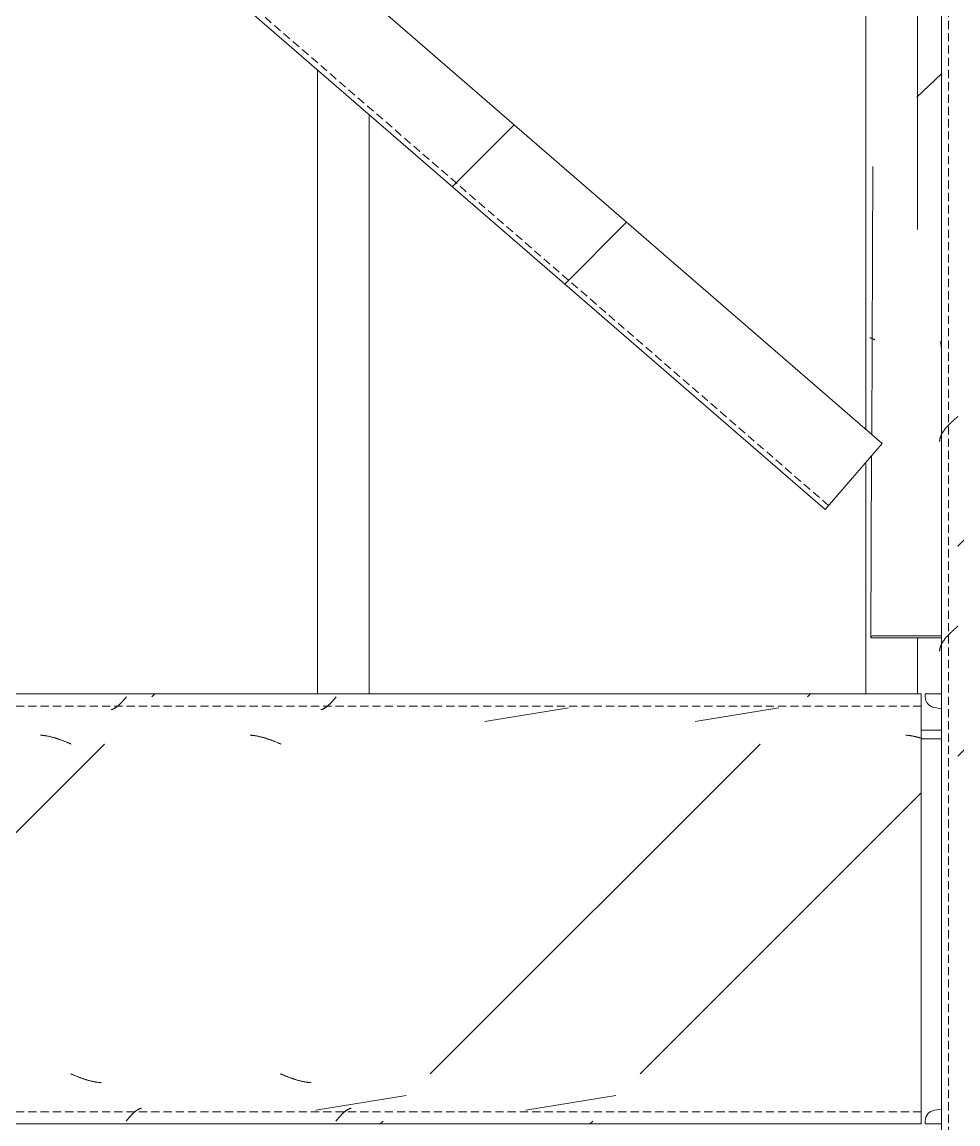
# Model space of a CAD drawing. Header units: centimetres. Extents: x -6111 to 13767, y -285 to 1600.
# Drawn here: x -3231.7 to -3177.3, y 208.8 to 272.9 of the extents above; entities that cross this region are included whole.
import ezdxf

# ---------------------------------------------------------------- set-up
doc = ezdxf.new("R2010")
doc.units = ezdxf.units.CM
doc.linetypes.add('Hidden', pattern=[0.714375, 0.47625, -0.238125])
for name, color, linetype, lineweight in [('A-FLOR-HRAL', 7, 'Continuous', 9), ('S-BEAM', 7, 'Continuous', 9), ('S-COLS', 7, 'Continuous', 9)]:
    doc.layers.add(name, color=color, linetype=linetype, lineweight=lineweight)
pattern_1 = [(45, (0, 0), (-25.14472, 25.14472), []), (45, (0, 38.1), (-25.14472, 25.14472), [])]

# ---------------------------------------------------------------- blocks, each defined once
blk = doc.blocks.new('FP_87-Elevación Eje 2')
at = {"layer": 'S-COLS'}
blk.add_line((-5483.654, 594.989), (-5483.654, 46.025), dxfattribs=at)
at = {"layer": 'S-COLS', "color": 9, "true_color": 0xc0c0c0}
for p, q in [((-5482.887, 249.804), (-5482.861, 249.827)), ((-5482.861, 249.827), (-5482.835, 249.851)), ((-5482.835, 249.851), (-5482.809, 249.874)), ((-5482.809, 249.874), (-5482.783, 249.897)), ((-5482.783, 249.897), (-5482.757, 249.921)), ((-5482.757, 249.921), (-5482.731, 249.944)), ((-5482.731, 249.944), (-5482.704, 249.967)), ((-5483.495, 249.175), (-5483.477, 249.198)), ((-5483.477, 249.198), (-5483.458, 249.221)), ((-5483.458, 249.221), (-5483.44, 249.245)), ((-5483.44, 249.245), (-5483.421, 249.268)), ((-5483.421, 249.268), (-5483.401, 249.291)), ((-5483.401, 249.291), (-5483.381, 249.315)), ((-5483.381, 249.315), (-5483.361, 249.338)), ((-5483.361, 249.338), (-5483.34, 249.361)), ((-5483.34, 249.361), (-5483.318, 249.384)), ((-5483.318, 249.384), (-5483.297, 249.408)), ((-5483.297, 249.408), (-5483.275, 249.431)), ((-5483.275, 249.431), (-5483.253, 249.454)), ((-5483.253, 249.454), (-5483.23, 249.478)), ((-5483.23, 249.478), (-5483.207, 249.501)), ((-5483.207, 249.501), (-5483.184, 249.524)), ((-5483.184, 249.524), (-5483.16, 249.548)), ((-5483.16, 249.548), (-5483.137, 249.571)), ((-5483.137, 249.571), (-5483.113, 249.594)), ((-5483.113, 249.594), (-5483.088, 249.618)), ((-5483.088, 249.618), (-5483.064, 249.641)), ((-5483.064, 249.641), (-5483.039, 249.664)), ((-5483.039, 249.664), (-5483.014, 249.688)), ((-5483.014, 249.688), (-5482.989, 249.711)), ((-5482.989, 249.711), (-5482.964, 249.734)), ((-5482.964, 249.734), (-5482.938, 249.758)), ((-5482.938, 249.758), (-5482.912, 249.781)), ((-5482.912, 249.781), (-5482.887, 249.804)), ((-5483.77, 248.522), (-5483.768, 248.545)), ((-5483.768, 248.545), (-5483.766, 248.568)), ((-5483.766, 248.568), (-5483.763, 248.592)), ((-5483.763, 248.592), (-5483.759, 248.615)), ((-5483.759, 248.615), (-5483.755, 248.638)), ((-5483.755, 248.638), (-5483.75, 248.662)), ((-5483.75, 248.662), (-5483.745, 248.685)), ((-5483.745, 248.685), (-5483.739, 248.708)), ((-5483.739, 248.708), (-5483.732, 248.732)), ((-5483.732, 248.732), (-5483.725, 248.755)), ((-5483.725, 248.755), (-5483.717, 248.778)), ((-5483.717, 248.778), (-5483.708, 248.802)), ((-5483.708, 248.802), (-5483.699, 248.825)), ((-5483.699, 248.825), (-5483.69, 248.848)), ((-5483.69, 248.848), (-5483.679, 248.872)), ((-5483.679, 248.872), (-5483.668, 248.895)), ((-5483.668, 248.895), (-5483.657, 248.918)), ((-5483.657, 248.918), (-5483.645, 248.941)), ((-5483.645, 248.941), (-5483.632, 248.965)), ((-5483.632, 248.965), (-5483.619, 248.988)), ((-5483.619, 248.988), (-5483.605, 249.011)), ((-5483.605, 249.011), (-5483.591, 249.035)), ((-5483.591, 249.035), (-5483.576, 249.058)), ((-5483.576, 249.058), (-5483.561, 249.081)), ((-5483.561, 249.081), (-5483.545, 249.105)), ((-5483.545, 249.105), (-5483.529, 249.128)), ((-5483.529, 249.128), (-5483.512, 249.151)), ((-5483.512, 249.151), (-5483.495, 249.175)), ((-5483.771, 248.498), (-5483.77, 248.522)), ((-5482.861, 237.638), (-5482.835, 237.661)), ((-5482.835, 237.661), (-5482.809, 237.685)), ((-5482.809, 237.685), (-5482.783, 237.708)), ((-5482.783, 237.708), (-5482.757, 237.731)), ((-5482.757, 237.731), (-5482.731, 237.755)), ((-5482.731, 237.755), (-5482.704, 237.778)), ((-5483.477, 237.009), (-5483.458, 237.032)), ((-5483.458, 237.032), (-5483.44, 237.055)), ((-5483.44, 237.055), (-5483.421, 237.078)), ((-5483.421, 237.078), (-5483.401, 237.102)), ((-5483.401, 237.102), (-5483.381, 237.125)), ((-5483.381, 237.125), (-5483.361, 237.148)), ((-5483.361, 237.148), (-5483.34, 237.172)), ((-5483.34, 237.172), (-5483.318, 237.195)), ((-5483.318, 237.195), (-5483.297, 237.218)), ((-5483.297, 237.218), (-5483.275, 237.242)), ((-5483.275, 237.242), (-5483.253, 237.265)), ((-5483.253, 237.265), (-5483.23, 237.288)), ((-5483.23, 237.288), (-5483.207, 237.312)), ((-5483.207, 237.312), (-5483.184, 237.335)), ((-5483.184, 237.335), (-5483.16, 237.358)), ((-5483.16, 237.358), (-5483.137, 237.382)), ((-5483.137, 237.382), (-5483.113, 237.405)), ((-5483.113, 237.405), (-5483.088, 237.428)), ((-5483.088, 237.428), (-5483.064, 237.452)), ((-5483.064, 237.452), (-5483.039, 237.475)), ((-5483.039, 237.475), (-5483.014, 237.498)), ((-5483.014, 237.498), (-5482.989, 237.521)), ((-5482.989, 237.521), (-5482.964, 237.545)), ((-5482.964, 237.545), (-5482.938, 237.568)), ((-5482.938, 237.568), (-5482.912, 237.591)), ((-5482.912, 237.591), (-5482.887, 237.615)), ((-5482.887, 237.615), (-5482.861, 237.638)), ((-5483.768, 236.356), (-5483.766, 236.379)), ((-5483.766, 236.379), (-5483.763, 236.402)), ((-5483.763, 236.402), (-5483.759, 236.426)), ((-5483.759, 236.426), (-5483.755, 236.449)), ((-5483.755, 236.449), (-5483.75, 236.472)), ((-5483.75, 236.472), (-5483.745, 236.496)), ((-5483.745, 236.496), (-5483.739, 236.519)), ((-5483.739, 236.519), (-5483.732, 236.542)), ((-5483.732, 236.542), (-5483.725, 236.565)), ((-5483.725, 236.565), (-5483.717, 236.589)), ((-5483.717, 236.589), (-5483.708, 236.612)), ((-5483.708, 236.612), (-5483.699, 236.635)), ((-5483.699, 236.635), (-5483.69, 236.659)), ((-5483.69, 236.659), (-5483.679, 236.682)), ((-5483.679, 236.682), (-5483.668, 236.705)), ((-5483.668, 236.705), (-5483.657, 236.729)), ((-5483.657, 236.729), (-5483.645, 236.752)), ((-5483.645, 236.752), (-5483.632, 236.775)), ((-5483.632, 236.775), (-5483.619, 236.799)), ((-5483.619, 236.799), (-5483.605, 236.822)), ((-5483.605, 236.822), (-5483.591, 236.845)), ((-5483.591, 236.845), (-5483.576, 236.869)), ((-5483.576, 236.869), (-5483.561, 236.892)), ((-5483.561, 236.892), (-5483.545, 236.915)), ((-5483.545, 236.915), (-5483.529, 236.939)), ((-5483.529, 236.939), (-5483.512, 236.962)), ((-5483.512, 236.962), (-5483.495, 236.985)), ((-5483.495, 236.985), (-5483.477, 237.009)), ((-5483.771, 236.309), (-5483.77, 236.332)), ((-5483.77, 236.332), (-5483.768, 236.356))]:
    blk.add_line(p, q, dxfattribs=at)
blk = doc.blocks.new('HSS Rectangular-Column - 75 x 75-V85-Elevación Eje 2')
at = {"layer": 'S-COLS', "true_color": 0xc0c0c0}
h = blk.add_hatch(dxfattribs=at)
h.set_pattern_fill('FP_2', color=9, style=0, pattern_type=2)
h.set_pattern_definition(pattern_1)
h.paths.add_polyline_path([(-5477.104, 46.025), (-5477.104, 620.801), (-5482.704, 620.801), (-5482.704, 46.025)])
at = {"layer": 'S-COLS', "linetype": 'Hidden'}
blk.add_line((-5483.254, 46.025), (-5483.254, 620.801), dxfattribs=at)
at = {"layer": 'S-COLS'}
blk.add_blockref('FP_87-Elevación Eje 2', (0, 0), dxfattribs=at)
blk = doc.blocks.new('C Shapes - C12X25-V93-Elevación Eje 2')
at = {"layer": 'S-BEAM'}
for p, q in [((-5483.654, 233.832), (-5484.602, 233.832)), ((-5484.602, 233.832), (-5484.602, 233.662)), ((-5484.07, 233.034), (-5483.654, 232.965)), ((-5483.654, 209.7), (-5484.07, 209.631)), ((-5484.602, 209.003), (-5484.602, 208.832)), ((-5484.602, 208.832), (-5483.654, 208.832))]:
    blk.add_line(p, q, dxfattribs=at)
for centre, start, end in [((-5483.966, 233.662), 180, 260.54), ((-5483.966, 209.003), 99.46, 180)]:
    blk.add_arc(centre, 0.636, start, end, dxfattribs=at)
blk = doc.blocks.new('FP_94-Elevación Eje 2')
at = {"layer": 'S-BEAM', "color": 9, "true_color": 0xc0c0c0}
for p, q in [((-5530.639, 209.453), (-5530.623, 209.468)), ((-5530.623, 209.468), (-5530.607, 209.482)), ((-5530.607, 209.482), (-5530.592, 209.496)), ((-5530.592, 209.496), (-5530.576, 209.51)), ((-5530.576, 209.51), (-5530.56, 209.524)), ((-5530.56, 209.524), (-5530.545, 209.537)), ((-5530.545, 209.537), (-5530.529, 209.55)), ((-5530.529, 209.55), (-5530.513, 209.563)), ((-5530.513, 209.563), (-5530.498, 209.575)), ((-5530.498, 209.575), (-5530.482, 209.587)), ((-5530.482, 209.587), (-5530.466, 209.598)), ((-5530.466, 209.598), (-5530.451, 209.609)), ((-5530.451, 209.609), (-5530.435, 209.62)), ((-5530.435, 209.62), (-5530.419, 209.631)), ((-5530.419, 209.631), (-5530.404, 209.641)), ((-5530.404, 209.641), (-5530.388, 209.65)), ((-5530.388, 209.65), (-5530.372, 209.66)), ((-5530.372, 209.66), (-5530.356, 209.669)), ((-5530.356, 209.669), (-5530.341, 209.677)), ((-5530.341, 209.677), (-5530.325, 209.685)), ((-5530.325, 209.685), (-5530.309, 209.693)), ((-5530.309, 209.693), (-5530.294, 209.7)), ((-5530.294, 209.7), (-5530.278, 209.707)), ((-5530.278, 209.707), (-5530.262, 209.713)), ((-5530.262, 209.713), (-5530.247, 209.719)), ((-5530.247, 209.719), (-5530.231, 209.725)), ((-5530.231, 209.725), (-5530.215, 209.73)), ((-5530.215, 209.73), (-5530.2, 209.734)), ((-5530.2, 209.734), (-5530.184, 209.738)), ((-5530.184, 209.738), (-5530.168, 209.742)), ((-5530.168, 209.742), (-5530.152, 209.745)), ((-5518.449, 209.453), (-5518.434, 209.468)), ((-5518.434, 209.468), (-5518.418, 209.482)), ((-5518.418, 209.482), (-5518.402, 209.496)), ((-5518.402, 209.496), (-5518.387, 209.51)), ((-5518.387, 209.51), (-5518.371, 209.524)), ((-5518.371, 209.524), (-5518.355, 209.537)), ((-5518.355, 209.537), (-5518.34, 209.55)), ((-5518.34, 209.55), (-5518.324, 209.563)), ((-5518.324, 209.563), (-5518.308, 209.575)), ((-5518.308, 209.575), (-5518.293, 209.587)), ((-5518.293, 209.587), (-5518.277, 209.598)), ((-5518.277, 209.598), (-5518.261, 209.609)), ((-5518.261, 209.609), (-5518.245, 209.62)), ((-5518.245, 209.62), (-5518.23, 209.631)), ((-5518.23, 209.631), (-5518.214, 209.641)), ((-5518.214, 209.641), (-5518.198, 209.65)), ((-5518.198, 209.65), (-5518.183, 209.66)), ((-5518.183, 209.66), (-5518.167, 209.669)), ((-5518.167, 209.669), (-5518.151, 209.677)), ((-5518.151, 209.677), (-5518.136, 209.685)), ((-5518.136, 209.685), (-5518.12, 209.693)), ((-5518.12, 209.693), (-5518.104, 209.7)), ((-5518.104, 209.7), (-5518.089, 209.707)), ((-5518.089, 209.707), (-5518.073, 209.713)), ((-5518.073, 209.713), (-5518.057, 209.719)), ((-5518.057, 209.719), (-5518.041, 209.725)), ((-5518.041, 209.725), (-5518.026, 209.73)), ((-5518.026, 209.73), (-5518.01, 209.734)), ((-5518.01, 209.734), (-5517.994, 209.738)), ((-5517.994, 209.738), (-5517.979, 209.742)), ((-5517.979, 209.742), (-5517.963, 209.745)), ((-5531.047, 209.003), (-5531.031, 209.021)), ((-5531.031, 209.021), (-5531.015, 209.04)), ((-5531.015, 209.04), (-5531, 209.059)), ((-5531, 209.059), (-5530.984, 209.077)), ((-5530.984, 209.077), (-5530.968, 209.095)), ((-5530.968, 209.095), (-5530.953, 209.114)), ((-5530.953, 209.114), (-5530.937, 209.132)), ((-5530.937, 209.132), (-5530.921, 209.15)), ((-5530.921, 209.15), (-5530.906, 209.169)), ((-5530.906, 209.169), (-5530.89, 209.187)), ((-5530.89, 209.187), (-5530.874, 209.205)), ((-5530.874, 209.205), (-5530.859, 209.222)), ((-5530.859, 209.222), (-5530.843, 209.24)), ((-5530.843, 209.24), (-5530.827, 209.258)), ((-5530.827, 209.258), (-5530.811, 209.275)), ((-5530.811, 209.275), (-5530.796, 209.292)), ((-5530.796, 209.292), (-5530.78, 209.309)), ((-5530.78, 209.309), (-5530.764, 209.326)), ((-5530.764, 209.326), (-5530.749, 209.343)), ((-5530.749, 209.343), (-5530.733, 209.359)), ((-5530.733, 209.359), (-5530.717, 209.376)), ((-5530.717, 209.376), (-5530.702, 209.392)), ((-5530.702, 209.392), (-5530.686, 209.407)), ((-5530.686, 209.407), (-5530.67, 209.423)), ((-5530.67, 209.423), (-5530.655, 209.438)), ((-5530.655, 209.438), (-5530.639, 209.453)), ((-5518.857, 209.003), (-5518.842, 209.021)), ((-5518.842, 209.021), (-5518.826, 209.04)), ((-5518.826, 209.04), (-5518.81, 209.059)), ((-5518.81, 209.059), (-5518.795, 209.077)), ((-5518.795, 209.077), (-5518.779, 209.095)), ((-5518.779, 209.095), (-5518.763, 209.114)), ((-5518.763, 209.114), (-5518.748, 209.132)), ((-5518.748, 209.132), (-5518.732, 209.15)), ((-5518.732, 209.15), (-5518.716, 209.169)), ((-5518.716, 209.169), (-5518.7, 209.187)), ((-5518.7, 209.187), (-5518.685, 209.205)), ((-5518.685, 209.205), (-5518.669, 209.222)), ((-5518.669, 209.222), (-5518.653, 209.24)), ((-5518.653, 209.24), (-5518.638, 209.258)), ((-5518.638, 209.258), (-5518.622, 209.275)), ((-5518.622, 209.275), (-5518.606, 209.292)), ((-5518.606, 209.292), (-5518.591, 209.309)), ((-5518.591, 209.309), (-5518.575, 209.326)), ((-5518.575, 209.326), (-5518.559, 209.343)), ((-5518.559, 209.343), (-5518.544, 209.359)), ((-5518.544, 209.359), (-5518.528, 209.376)), ((-5518.528, 209.376), (-5518.512, 209.392)), ((-5518.512, 209.392), (-5518.497, 209.407)), ((-5518.497, 209.407), (-5518.481, 209.423)), ((-5518.481, 209.423), (-5518.465, 209.438)), ((-5518.465, 209.438), (-5518.449, 209.453))]:
    blk.add_line(p, q, dxfattribs=at)
blk = doc.blocks.new('FP_95-Elevación Eje 2')
at = {"layer": 'S-BEAM', "color": 9, "true_color": 0xc0c0c0}
for p, q in [((-5534.275, 211.746), (-5534.243, 211.733)), ((-5534.243, 211.733), (-5534.212, 211.72)), ((-5534.212, 211.72), (-5534.181, 211.707)), ((-5534.181, 211.707), (-5534.149, 211.694)), ((-5534.149, 211.694), (-5534.118, 211.682)), ((-5534.118, 211.682), (-5534.086, 211.669)), ((-5534.086, 211.669), (-5534.055, 211.656)), ((-5534.055, 211.656), (-5534.024, 211.644)), ((-5534.024, 211.644), (-5533.992, 211.631)), ((-5533.992, 211.631), (-5533.961, 211.619)), ((-5533.961, 211.619), (-5533.929, 211.606)), ((-5533.929, 211.606), (-5533.898, 211.594)), ((-5533.898, 211.594), (-5533.867, 211.582)), ((-5533.867, 211.582), (-5533.835, 211.569)), ((-5533.835, 211.569), (-5533.804, 211.557)), ((-5533.804, 211.557), (-5533.773, 211.545)), ((-5533.773, 211.545), (-5533.741, 211.534)), ((-5533.741, 211.534), (-5533.71, 211.522)), ((-5533.71, 211.522), (-5533.678, 211.51)), ((-5533.678, 211.51), (-5533.647, 211.499)), ((-5533.647, 211.499), (-5533.616, 211.488)), ((-5533.616, 211.488), (-5533.584, 211.477)), ((-5533.584, 211.477), (-5533.553, 211.466)), ((-5533.553, 211.466), (-5533.522, 211.455)), ((-5533.522, 211.455), (-5533.49, 211.444)), ((-5533.49, 211.444), (-5533.459, 211.434)), ((-5533.459, 211.434), (-5533.427, 211.424)), ((-5533.427, 211.424), (-5533.396, 211.414)), ((-5533.396, 211.414), (-5533.365, 211.404)), ((-5533.365, 211.404), (-5533.333, 211.394)), ((-5533.333, 211.394), (-5533.302, 211.385)), ((-5522.085, 211.746), (-5522.054, 211.733)), ((-5522.054, 211.733), (-5522.022, 211.72)), ((-5522.022, 211.72), (-5521.991, 211.707)), ((-5521.991, 211.707), (-5521.96, 211.694)), ((-5521.96, 211.694), (-5521.928, 211.682)), ((-5521.928, 211.682), (-5521.897, 211.669)), ((-5521.897, 211.669), (-5521.866, 211.656)), ((-5521.866, 211.656), (-5521.834, 211.644)), ((-5521.834, 211.644), (-5521.803, 211.631)), ((-5521.803, 211.631), (-5521.771, 211.619)), ((-5521.771, 211.619), (-5521.74, 211.606)), ((-5521.74, 211.606), (-5521.709, 211.594)), ((-5521.709, 211.594), (-5521.677, 211.582)), ((-5521.677, 211.582), (-5521.646, 211.569)), ((-5521.646, 211.569), (-5521.615, 211.557)), ((-5521.615, 211.557), (-5521.583, 211.545)), ((-5521.583, 211.545), (-5521.552, 211.534)), ((-5521.552, 211.534), (-5521.52, 211.522)), ((-5521.52, 211.522), (-5521.489, 211.51)), ((-5521.489, 211.51), (-5521.458, 211.499)), ((-5521.458, 211.499), (-5521.426, 211.488)), ((-5521.426, 211.488), (-5521.395, 211.477)), ((-5521.395, 211.477), (-5521.363, 211.466)), ((-5521.363, 211.466), (-5521.332, 211.455)), ((-5521.332, 211.455), (-5521.301, 211.444)), ((-5521.301, 211.444), (-5521.269, 211.434)), ((-5521.269, 211.434), (-5521.238, 211.424)), ((-5521.238, 211.424), (-5521.207, 211.414)), ((-5521.207, 211.414), (-5521.175, 211.404)), ((-5521.175, 211.404), (-5521.144, 211.394)), ((-5521.144, 211.394), (-5521.112, 211.385)), ((-5533.302, 211.385), (-5533.27, 211.376)), ((-5533.27, 211.376), (-5533.239, 211.367)), ((-5533.239, 211.367), (-5533.208, 211.358)), ((-5533.208, 211.358), (-5533.176, 211.35)), ((-5533.176, 211.35), (-5533.145, 211.342)), ((-5533.145, 211.342), (-5533.114, 211.334)), ((-5533.114, 211.334), (-5533.082, 211.326)), ((-5533.082, 211.326), (-5533.051, 211.318)), ((-5533.051, 211.318), (-5533.019, 211.311)), ((-5533.019, 211.311), (-5532.988, 211.304)), ((-5532.988, 211.304), (-5532.957, 211.297)), ((-5532.957, 211.297), (-5532.925, 211.291)), ((-5532.925, 211.291), (-5532.894, 211.285)), ((-5532.894, 211.285), (-5532.862, 211.279)), ((-5532.862, 211.279), (-5532.831, 211.273)), ((-5532.831, 211.273), (-5532.8, 211.268)), ((-5532.8, 211.268), (-5532.768, 211.263)), ((-5532.768, 211.263), (-5532.737, 211.258)), ((-5532.737, 211.258), (-5532.706, 211.254)), ((-5532.706, 211.254), (-5532.674, 211.25)), ((-5532.674, 211.25), (-5532.643, 211.246)), ((-5532.643, 211.246), (-5532.611, 211.243)), ((-5532.611, 211.243), (-5532.58, 211.239)), ((-5532.58, 211.239), (-5532.549, 211.237)), ((-5532.549, 211.237), (-5532.517, 211.234)), ((-5532.517, 211.234), (-5532.486, 211.232)), ((-5521.112, 211.385), (-5521.081, 211.376)), ((-5521.081, 211.376), (-5521.05, 211.367)), ((-5521.05, 211.367), (-5521.018, 211.358)), ((-5521.018, 211.358), (-5520.987, 211.35)), ((-5520.987, 211.35), (-5520.955, 211.342)), ((-5520.955, 211.342), (-5520.924, 211.334)), ((-5520.924, 211.334), (-5520.893, 211.326)), ((-5520.893, 211.326), (-5520.861, 211.318)), ((-5520.861, 211.318), (-5520.83, 211.311)), ((-5520.83, 211.311), (-5520.799, 211.304)), ((-5520.799, 211.304), (-5520.767, 211.297)), ((-5520.767, 211.297), (-5520.736, 211.291)), ((-5520.736, 211.291), (-5520.704, 211.285)), ((-5520.704, 211.285), (-5520.673, 211.279)), ((-5520.673, 211.279), (-5520.642, 211.273)), ((-5520.642, 211.273), (-5520.61, 211.268)), ((-5520.61, 211.268), (-5520.579, 211.263)), ((-5520.579, 211.263), (-5520.548, 211.258)), ((-5520.548, 211.258), (-5520.516, 211.254)), ((-5520.516, 211.254), (-5520.485, 211.25)), ((-5520.485, 211.25), (-5520.453, 211.246)), ((-5520.453, 211.246), (-5520.422, 211.243)), ((-5520.422, 211.243), (-5520.391, 211.239)), ((-5520.391, 211.239), (-5520.359, 211.237)), ((-5520.359, 211.237), (-5520.328, 211.234)), ((-5520.328, 211.234), (-5520.296, 211.232))]:
    blk.add_line(p, q, dxfattribs=at)
blk = doc.blocks.new('FP_96-Elevación Eje 2')
at = {"layer": 'S-BEAM', "color": 9, "true_color": 0xc0c0c0}
for p, q in [((-5536.03, 231.433), (-5535.998, 231.431)), ((-5535.998, 231.431), (-5535.967, 231.428)), ((-5535.967, 231.428), (-5535.935, 231.425)), ((-5535.935, 231.425), (-5535.904, 231.422)), ((-5535.904, 231.422), (-5535.873, 231.418)), ((-5535.873, 231.418), (-5535.841, 231.415)), ((-5535.841, 231.415), (-5535.81, 231.41)), ((-5535.81, 231.41), (-5535.779, 231.406)), ((-5535.779, 231.406), (-5535.747, 231.401)), ((-5535.747, 231.401), (-5535.716, 231.396)), ((-5535.716, 231.396), (-5535.684, 231.391)), ((-5535.684, 231.391), (-5535.653, 231.386)), ((-5535.653, 231.386), (-5535.622, 231.38)), ((-5535.622, 231.38), (-5535.59, 231.374)), ((-5535.59, 231.374), (-5535.559, 231.367)), ((-5535.559, 231.367), (-5535.527, 231.36)), ((-5535.527, 231.36), (-5535.496, 231.353)), ((-5535.496, 231.353), (-5535.465, 231.346)), ((-5535.465, 231.346), (-5535.433, 231.339)), ((-5535.433, 231.339), (-5535.402, 231.331)), ((-5535.402, 231.331), (-5535.371, 231.323)), ((-5535.371, 231.323), (-5535.339, 231.315)), ((-5535.339, 231.315), (-5535.308, 231.306)), ((-5535.308, 231.306), (-5535.276, 231.298)), ((-5535.276, 231.298), (-5535.245, 231.289)), ((-5535.245, 231.289), (-5535.214, 231.28)), ((-5535.214, 231.28), (-5535.182, 231.27)), ((-5535.182, 231.27), (-5535.151, 231.261)), ((-5535.151, 231.261), (-5535.12, 231.251)), ((-5535.12, 231.251), (-5535.088, 231.241)), ((-5523.84, 231.433), (-5523.809, 231.431)), ((-5523.809, 231.431), (-5523.777, 231.428)), ((-5523.777, 231.428), (-5523.746, 231.425)), ((-5523.746, 231.425), (-5523.715, 231.422)), ((-5523.715, 231.422), (-5523.683, 231.418)), ((-5523.683, 231.418), (-5523.652, 231.415)), ((-5523.652, 231.415), (-5523.62, 231.41)), ((-5523.62, 231.41), (-5523.589, 231.406)), ((-5523.589, 231.406), (-5523.558, 231.401)), ((-5523.558, 231.401), (-5523.526, 231.396)), ((-5523.526, 231.396), (-5523.495, 231.391)), ((-5523.495, 231.391), (-5523.464, 231.386)), ((-5523.464, 231.386), (-5523.432, 231.38)), ((-5523.432, 231.38), (-5523.401, 231.374)), ((-5523.401, 231.374), (-5523.369, 231.367)), ((-5523.369, 231.367), (-5523.338, 231.36)), ((-5523.338, 231.36), (-5523.307, 231.353)), ((-5523.307, 231.353), (-5523.275, 231.346)), ((-5523.275, 231.346), (-5523.244, 231.339)), ((-5523.244, 231.339), (-5523.213, 231.331)), ((-5523.213, 231.331), (-5523.181, 231.323)), ((-5523.181, 231.323), (-5523.15, 231.315)), ((-5523.15, 231.315), (-5523.118, 231.306)), ((-5523.118, 231.306), (-5523.087, 231.298)), ((-5523.087, 231.298), (-5523.056, 231.289)), ((-5523.056, 231.289), (-5523.024, 231.28)), ((-5523.024, 231.28), (-5522.993, 231.27)), ((-5522.993, 231.27), (-5522.961, 231.261)), ((-5522.961, 231.261), (-5522.93, 231.251)), ((-5522.93, 231.251), (-5522.899, 231.241)), ((-5485.74, 231.433), (-5485.709, 231.431)), ((-5485.709, 231.431), (-5485.678, 231.428)), ((-5485.678, 231.428), (-5485.647, 231.425)), ((-5485.647, 231.425), (-5485.616, 231.422)), ((-5485.616, 231.422), (-5485.585, 231.419)), ((-5485.585, 231.419), (-5485.554, 231.415)), ((-5485.554, 231.415), (-5485.522, 231.411)), ((-5485.522, 231.411), (-5485.491, 231.406)), ((-5485.491, 231.406), (-5485.46, 231.402)), ((-5485.46, 231.402), (-5485.429, 231.397)), ((-5485.429, 231.397), (-5485.398, 231.392)), ((-5485.398, 231.392), (-5485.367, 231.386)), ((-5485.367, 231.386), (-5485.336, 231.38)), ((-5485.336, 231.38), (-5485.305, 231.374)), ((-5485.305, 231.374), (-5485.274, 231.368)), ((-5485.274, 231.368), (-5485.243, 231.361)), ((-5485.243, 231.361), (-5485.211, 231.355)), ((-5485.211, 231.355), (-5485.18, 231.347)), ((-5485.18, 231.347), (-5485.149, 231.34)), ((-5485.149, 231.34), (-5485.118, 231.332)), ((-5485.118, 231.332), (-5485.087, 231.325)), ((-5485.087, 231.325), (-5485.056, 231.316)), ((-5485.056, 231.316), (-5485.025, 231.308)), ((-5485.025, 231.308), (-5484.994, 231.3)), ((-5484.994, 231.3), (-5484.963, 231.291)), ((-5484.963, 231.291), (-5484.932, 231.282)), ((-5484.932, 231.282), (-5484.9, 231.272)), ((-5484.9, 231.272), (-5484.869, 231.263)), ((-5484.869, 231.263), (-5484.838, 231.253)), ((-5535.088, 231.241), (-5535.057, 231.231)), ((-5535.057, 231.231), (-5535.025, 231.22)), ((-5535.025, 231.22), (-5534.994, 231.21)), ((-5534.994, 231.21), (-5534.963, 231.199)), ((-5534.963, 231.199), (-5534.931, 231.188)), ((-5534.931, 231.188), (-5534.9, 231.177)), ((-5534.9, 231.177), (-5534.868, 231.166)), ((-5534.868, 231.166), (-5534.837, 231.154)), ((-5534.837, 231.154), (-5534.806, 231.143)), ((-5534.806, 231.143), (-5534.774, 231.131)), ((-5534.774, 231.131), (-5534.743, 231.119)), ((-5534.743, 231.119), (-5534.712, 231.107)), ((-5534.712, 231.107), (-5534.68, 231.095)), ((-5534.68, 231.095), (-5534.649, 231.083)), ((-5534.649, 231.083), (-5534.617, 231.071)), ((-5534.617, 231.071), (-5534.586, 231.058)), ((-5534.586, 231.058), (-5534.555, 231.046)), ((-5534.555, 231.046), (-5534.523, 231.034)), ((-5534.523, 231.034), (-5534.492, 231.021)), ((-5534.492, 231.021), (-5534.46, 231.008)), ((-5534.46, 231.008), (-5534.429, 230.996)), ((-5534.429, 230.996), (-5534.398, 230.983)), ((-5534.398, 230.983), (-5534.366, 230.97)), ((-5534.366, 230.97), (-5534.335, 230.957)), ((-5534.335, 230.957), (-5534.304, 230.945)), ((-5534.304, 230.945), (-5534.272, 230.932)), ((-5534.272, 230.932), (-5534.241, 230.919)), ((-5522.899, 231.241), (-5522.867, 231.231)), ((-5522.867, 231.231), (-5522.836, 231.22)), ((-5522.836, 231.22), (-5522.805, 231.21)), ((-5522.805, 231.21), (-5522.773, 231.199)), ((-5522.773, 231.199), (-5522.742, 231.188)), ((-5522.742, 231.188), (-5522.71, 231.177)), ((-5522.71, 231.177), (-5522.679, 231.166)), ((-5522.679, 231.166), (-5522.648, 231.154)), ((-5522.648, 231.154), (-5522.616, 231.143)), ((-5522.616, 231.143), (-5522.585, 231.131)), ((-5522.585, 231.131), (-5522.553, 231.119)), ((-5522.553, 231.119), (-5522.522, 231.107)), ((-5522.522, 231.107), (-5522.491, 231.095)), ((-5522.491, 231.095), (-5522.459, 231.083)), ((-5522.459, 231.083), (-5522.428, 231.071)), ((-5522.428, 231.071), (-5522.397, 231.058)), ((-5522.397, 231.058), (-5522.365, 231.046)), ((-5522.365, 231.046), (-5522.334, 231.034)), ((-5522.334, 231.034), (-5522.302, 231.021)), ((-5522.302, 231.021), (-5522.271, 231.008)), ((-5522.271, 231.008), (-5522.24, 230.996)), ((-5522.24, 230.996), (-5522.208, 230.983)), ((-5522.208, 230.983), (-5522.177, 230.97)), ((-5522.177, 230.97), (-5522.146, 230.957)), ((-5522.146, 230.957), (-5522.114, 230.945)), ((-5522.114, 230.945), (-5522.083, 230.932)), ((-5522.083, 230.932), (-5522.051, 230.919))]:
    blk.add_line(p, q, dxfattribs=at)
blk = doc.blocks.new('FP_97-Elevación Eje 2')
at = {"layer": 'S-BEAM', "color": 9, "true_color": 0xc0c0c0}
for p, q in [((-5531.497, 233.154), (-5531.481, 233.168)), ((-5531.481, 233.168), (-5531.466, 233.182)), ((-5531.466, 233.182), (-5531.45, 233.197)), ((-5531.45, 233.197), (-5531.434, 233.211)), ((-5531.434, 233.211), (-5531.418, 233.226)), ((-5531.418, 233.226), (-5531.403, 233.242)), ((-5531.403, 233.242), (-5531.387, 233.257)), ((-5531.387, 233.257), (-5531.371, 233.273)), ((-5531.371, 233.273), (-5531.356, 233.289)), ((-5531.356, 233.289), (-5531.34, 233.305)), ((-5531.34, 233.305), (-5531.324, 233.322)), ((-5531.324, 233.322), (-5531.309, 233.338)), ((-5531.309, 233.338), (-5531.293, 233.355)), ((-5531.293, 233.355), (-5531.277, 233.372)), ((-5531.277, 233.372), (-5531.262, 233.39)), ((-5531.262, 233.39), (-5531.246, 233.407)), ((-5531.246, 233.407), (-5531.23, 233.424)), ((-5531.23, 233.424), (-5531.214, 233.442)), ((-5531.214, 233.442), (-5531.199, 233.46)), ((-5531.199, 233.46), (-5531.183, 233.478)), ((-5531.183, 233.478), (-5531.167, 233.496)), ((-5531.167, 233.496), (-5531.152, 233.514)), ((-5531.152, 233.514), (-5531.136, 233.532)), ((-5531.136, 233.532), (-5531.12, 233.551)), ((-5531.12, 233.551), (-5531.105, 233.569)), ((-5531.105, 233.569), (-5531.089, 233.588)), ((-5531.089, 233.588), (-5531.073, 233.606)), ((-5531.073, 233.606), (-5531.058, 233.625)), ((-5531.058, 233.625), (-5531.042, 233.643)), ((-5531.042, 233.643), (-5531.026, 233.662)), ((-5519.307, 233.154), (-5519.292, 233.168)), ((-5519.292, 233.168), (-5519.276, 233.182)), ((-5519.276, 233.182), (-5519.26, 233.197)), ((-5519.26, 233.197), (-5519.245, 233.211)), ((-5519.245, 233.211), (-5519.229, 233.226)), ((-5519.229, 233.226), (-5519.213, 233.242)), ((-5519.213, 233.242), (-5519.198, 233.257)), ((-5519.198, 233.257), (-5519.182, 233.273)), ((-5519.182, 233.273), (-5519.166, 233.289)), ((-5519.166, 233.289), (-5519.151, 233.305)), ((-5519.151, 233.305), (-5519.135, 233.322)), ((-5519.135, 233.322), (-5519.119, 233.338)), ((-5519.119, 233.338), (-5519.103, 233.355)), ((-5519.103, 233.355), (-5519.088, 233.372)), ((-5519.088, 233.372), (-5519.072, 233.39)), ((-5519.072, 233.39), (-5519.056, 233.407)), ((-5519.056, 233.407), (-5519.041, 233.424)), ((-5519.041, 233.424), (-5519.025, 233.442)), ((-5519.025, 233.442), (-5519.009, 233.46)), ((-5519.009, 233.46), (-5518.994, 233.478)), ((-5518.994, 233.478), (-5518.978, 233.496)), ((-5518.978, 233.496), (-5518.962, 233.514)), ((-5518.962, 233.514), (-5518.947, 233.532)), ((-5518.947, 233.532), (-5518.931, 233.551)), ((-5518.931, 233.551), (-5518.915, 233.569)), ((-5518.915, 233.569), (-5518.899, 233.588)), ((-5518.899, 233.588), (-5518.884, 233.606)), ((-5518.884, 233.606), (-5518.868, 233.625)), ((-5518.868, 233.625), (-5518.852, 233.643)), ((-5518.852, 233.643), (-5518.837, 233.662)), ((-5531.921, 232.919), (-5531.905, 232.922)), ((-5531.905, 232.922), (-5531.889, 232.926)), ((-5531.889, 232.926), (-5531.873, 232.93)), ((-5531.873, 232.93), (-5531.858, 232.935)), ((-5531.858, 232.935), (-5531.842, 232.94)), ((-5531.842, 232.94), (-5531.826, 232.946)), ((-5531.826, 232.946), (-5531.811, 232.951)), ((-5531.811, 232.951), (-5531.795, 232.958)), ((-5531.795, 232.958), (-5531.779, 232.965)), ((-5531.779, 232.965), (-5531.764, 232.972)), ((-5531.764, 232.972), (-5531.748, 232.98)), ((-5531.748, 232.98), (-5531.732, 232.988)), ((-5531.732, 232.988), (-5531.717, 232.996)), ((-5531.717, 232.996), (-5531.701, 233.005)), ((-5531.701, 233.005), (-5531.685, 233.014)), ((-5531.685, 233.014), (-5531.669, 233.024)), ((-5531.669, 233.024), (-5531.654, 233.034)), ((-5531.654, 233.034), (-5531.638, 233.044)), ((-5531.638, 233.044), (-5531.622, 233.055)), ((-5531.622, 233.055), (-5531.607, 233.066)), ((-5531.607, 233.066), (-5531.591, 233.078)), ((-5531.591, 233.078), (-5531.575, 233.09)), ((-5531.575, 233.09), (-5531.56, 233.102)), ((-5531.56, 233.102), (-5531.544, 233.115)), ((-5531.544, 233.115), (-5531.528, 233.127)), ((-5531.528, 233.127), (-5531.513, 233.141)), ((-5531.513, 233.141), (-5531.497, 233.154)), ((-5519.731, 232.919), (-5519.715, 232.922)), ((-5519.715, 232.922), (-5519.7, 232.926)), ((-5519.7, 232.926), (-5519.684, 232.93)), ((-5519.684, 232.93), (-5519.668, 232.935)), ((-5519.668, 232.935), (-5519.653, 232.94)), ((-5519.653, 232.94), (-5519.637, 232.946)), ((-5519.637, 232.946), (-5519.621, 232.951)), ((-5519.621, 232.951), (-5519.606, 232.958)), ((-5519.606, 232.958), (-5519.59, 232.965)), ((-5519.59, 232.965), (-5519.574, 232.972)), ((-5519.574, 232.972), (-5519.559, 232.98)), ((-5519.559, 232.98), (-5519.543, 232.988)), ((-5519.543, 232.988), (-5519.527, 232.996)), ((-5519.527, 232.996), (-5519.511, 233.005)), ((-5519.511, 233.005), (-5519.496, 233.014)), ((-5519.496, 233.014), (-5519.48, 233.024)), ((-5519.48, 233.024), (-5519.464, 233.034)), ((-5519.464, 233.034), (-5519.449, 233.044)), ((-5519.449, 233.044), (-5519.433, 233.055)), ((-5519.433, 233.055), (-5519.417, 233.066)), ((-5519.417, 233.066), (-5519.402, 233.078)), ((-5519.402, 233.078), (-5519.386, 233.09)), ((-5519.386, 233.09), (-5519.37, 233.102)), ((-5519.37, 233.102), (-5519.355, 233.115)), ((-5519.355, 233.115), (-5519.339, 233.127)), ((-5519.339, 233.127), (-5519.323, 233.141)), ((-5519.323, 233.141), (-5519.307, 233.154))]:
    blk.add_line(p, q, dxfattribs=at)
blk = doc.blocks.new('C Shapes - C12X25-1755447-Elevación Eje 2')
at = {"layer": 'S-BEAM', "true_color": 0xc0c0c0}
h = blk.add_hatch(dxfattribs=at)
h.set_pattern_fill('FP_2', color=9, style=0, pattern_type=2)
h.set_pattern_definition(pattern_1)
h.paths.add_polyline_path([(-5491.425, 233.662), (-5484.838, 233.662), (-5484.838, 233.832), (-5681.754, 233.832), (-5681.754, 233.662), (-5498.637, 233.662)])
h = blk.add_hatch(dxfattribs=at)
h.set_pattern_fill('FP_33', color=9, style=0, pattern_type=2)
h.set_pattern_definition([(9.334, (0, 238.242), (-25.145168, 4.132435), []), (9.334, (0, 244.504), (-25.145168, 4.132435), [])])
h.paths.add_polyline_path([(-5657.306, 232.174), (-5484.838, 232.234), (-5484.838, 233.034), (-5678.131, 232.945), (-5678.004, 232.866), (-5678.004, 232.174), (-5671.731, 232.174)])
h = blk.add_hatch(dxfattribs=at)
h.set_pattern_fill('FP_2', color=9, style=0, pattern_type=2)
h.set_pattern_definition(pattern_1)
h.paths.add_polyline_path([(-5678.004, 211.746), (-5484.838, 211.746), (-5484.838, 230.919), (-5678.004, 230.919), (-5678.004, 221.878)])
h = blk.add_hatch(dxfattribs=at)
h.set_pattern_fill('FP_32', color=9, style=0, pattern_type=2)
h.set_pattern_definition([(9.334, (0, 192.465), (-25.145168, 4.132435), []), (9.334, (0, 198.727), (-25.145168, 4.132435), [])])
h.paths.add_polyline_path([(-5678.665, 209.631), (-5484.838, 209.631), (-5484.838, 210.491), (-5678.004, 210.491), (-5678.004, 209.799), (-5678.131, 209.719), (-5678.954, 209.64), (-5678.943, 209.631)])
h = blk.add_hatch(dxfattribs=at)
h.set_pattern_fill('FP_2', color=9, style=0, pattern_type=2)
h.set_pattern_definition(pattern_1)
h.paths.add_polyline_path([(-5614.033, 208.832), (-5484.838, 208.832), (-5484.838, 209.003), (-5681.754, 209.003), (-5681.754, 208.832), (-5671.731, 208.832)])
at = {"layer": 'S-BEAM'}
for p, q in [((-5484.838, 233.832), (-5681.754, 233.832)), ((-5484.838, 233.832), (-5484.838, 233.662)), ((-5484.838, 233.034), (-5484.838, 233.662)), ((-5484.838, 233.034), (-5484.838, 232.174)), ((-5484.838, 232.174), (-5484.838, 230.919)), ((-5484.838, 230.919), (-5484.838, 211.746)), ((-5484.838, 211.746), (-5484.838, 210.491)), ((-5484.838, 210.491), (-5484.838, 209.631)), ((-5484.838, 209.003), (-5484.838, 209.631)), ((-5484.838, 208.832), (-5681.754, 208.832)), ((-5484.838, 209.003), (-5484.838, 208.832))]:
    blk.add_line(p, q, dxfattribs=at)
at = {"layer": 'S-BEAM', "linetype": 'Hidden'}
for p, q in [((-5681.754, 233.123), (-5484.838, 233.123)), ((-5681.754, 209.542), (-5484.838, 209.542))]:
    blk.add_line(p, q, dxfattribs=at)
at = {"layer": 'S-BEAM'}
for name in ['FP_97-Elevación Eje 2', 'FP_96-Elevación Eje 2', 'FP_95-Elevación Eje 2', 'FP_94-Elevación Eje 2']:
    blk.add_blockref(name, (0, 0), dxfattribs=at)
blk = doc.blocks.new('M_L Equal Angles - L51X51X3_2-1755781-Elevación Eje 2')
at = {"layer": 'S-BEAM', "true_color": 0xc0c0c0}
h = blk.add_hatch(dxfattribs=at)
h.set_pattern_fill('FP_34', color=9, style=0, pattern_type=2)
h.set_pattern_definition(pattern_1)
h.paths.add_polyline_path([(-5490.429, 244.543), (-5487.102, 248.382), (-5671.407, 408.068), (-5674.734, 404.229), (-5498.637, 251.654)])
at = {"layer": 'S-BEAM'}
for p, q in [((-5487.102, 248.382), (-5671.407, 408.068)), ((-5490.429, 244.543), (-5674.734, 404.229)), ((-5487.102, 248.382), (-5490.429, 244.543))]:
    blk.add_line(p, q, dxfattribs=at)
at = {"layer": 'S-BEAM', "linetype": 'Hidden'}
blk.add_line((-5490.22, 244.783), (-5674.526, 404.469), dxfattribs=at)
blk = doc.blocks.new('Railings 8 - Railings 8-1759027-Elevación Eje 2')
at = {"layer": 'A-FLOR-HRAL', "color": 8, "true_color": 0x808080}
for p, q in [((-5519.932, 270.105), (-5519.932, 233.832)), ((-5516.932, 233.832), (-5516.932, 267.505))]:
    blk.add_line(p, q, dxfattribs=at)
blk = doc.blocks.new('Railings 9 - Railings 1-1759077-Elevación Eje 2')
at = {"layer": 'A-FLOR-HRAL', "color": 8, "true_color": 0x808080}
for p, q in [((-5488.056, 310.49), (-5488.056, 249.209)), ((-5485.056, 260.829), (-5485.056, 304.187)), ((-5488.056, 247.281), (-5488.056, 233.832)), ((-5485.056, 233.832), (-5485.056, 237.091))]:
    blk.add_line(p, q, dxfattribs=at)
blk = doc.blocks.new('Railings 19 - Railings 16-1763857-Elevación Eje 2')
at = {"layer": 'A-FLOR-HRAL', "color": 8, "true_color": 0x808080}
for p, q in [((-5484.838, 231.726), (-5483.654, 231.726)), ((-5483.654, 231.226), (-5484.838, 231.226))]:
    blk.add_line(p, q, dxfattribs=at)
blk = doc.blocks.new('FP_104-Elevación Eje 2')
at = {"layer": 'S-BEAM', "color": 9, "true_color": 0xc0c0c0}
for p, q in [((-5483.695, 254.328), (-5483.695, 254.341)), ((-5483.695, 254.314), (-5483.695, 254.328)), ((-5483.695, 254.301), (-5483.695, 254.314)), ((-5483.695, 254.287), (-5483.695, 254.301)), ((-5483.694, 254.274), (-5483.695, 254.287)), ((-5483.694, 254.26), (-5483.694, 254.274)), ((-5483.693, 254.247), (-5483.694, 254.26)), ((-5483.693, 254.234), (-5483.693, 254.247)), ((-5483.692, 254.22), (-5483.693, 254.234)), ((-5483.692, 254.207), (-5483.692, 254.22)), ((-5483.691, 254.193), (-5483.692, 254.207)), ((-5483.69, 254.18), (-5483.691, 254.193)), ((-5483.689, 254.166), (-5483.69, 254.18)), ((-5483.688, 254.153), (-5483.689, 254.166)), ((-5483.687, 254.139), (-5483.688, 254.153)), ((-5483.686, 254.126), (-5483.687, 254.139)), ((-5483.685, 254.112), (-5483.686, 254.126)), ((-5483.684, 254.099), (-5483.685, 254.112)), ((-5483.683, 254.085), (-5483.684, 254.099)), ((-5483.682, 254.072), (-5483.683, 254.085)), ((-5483.68, 254.058), (-5483.682, 254.072)), ((-5483.679, 254.044), (-5483.68, 254.058)), ((-5483.677, 254.031), (-5483.679, 254.044)), ((-5483.676, 254.017), (-5483.677, 254.031)), ((-5483.674, 254.004), (-5483.676, 254.017)), ((-5483.673, 253.99), (-5483.674, 254.004)), ((-5483.671, 253.976), (-5483.673, 253.99)), ((-5483.669, 253.963), (-5483.671, 253.976)), ((-5483.667, 253.949), (-5483.669, 253.963)), ((-5483.665, 253.935), (-5483.667, 253.949)), ((-5483.663, 253.922), (-5483.665, 253.935)), ((-5483.662, 253.908), (-5483.663, 253.922)), ((-5483.659, 253.894), (-5483.662, 253.908)), ((-5483.657, 253.88), (-5483.659, 253.894)), ((-5483.655, 253.867), (-5483.657, 253.88))]:
    blk.add_line(p, q, dxfattribs=at)
blk = doc.blocks.new('FP_105-Elevación Eje 2')
at = {"layer": 'S-BEAM'}
for p, q in [((-5487.658, 264.484), (-5487.718, 248.916)), ((-5487.723, 247.665), (-5487.764, 237.15))]:
    blk.add_line(p, q, dxfattribs=at)
at = {"layer": 'S-BEAM', "color": 9, "true_color": 0xc0c0c0}
for p, q in [((-5487.813, 254.548), (-5487.813, 254.549)), ((-5487.812, 254.547), (-5487.813, 254.548)), ((-5487.812, 254.546), (-5487.812, 254.547)), ((-5487.811, 254.545), (-5487.812, 254.546)), ((-5487.81, 254.544), (-5487.811, 254.545)), ((-5487.809, 254.542), (-5487.81, 254.544)), ((-5487.808, 254.541), (-5487.809, 254.542)), ((-5487.807, 254.54), (-5487.808, 254.541)), ((-5487.805, 254.539), (-5487.807, 254.54)), ((-5487.804, 254.538), (-5487.805, 254.539)), ((-5487.802, 254.536), (-5487.804, 254.538)), ((-5487.8, 254.535), (-5487.802, 254.536)), ((-5487.798, 254.534), (-5487.8, 254.535)), ((-5487.795, 254.533), (-5487.798, 254.534)), ((-5487.793, 254.531), (-5487.795, 254.533)), ((-5487.79, 254.53), (-5487.793, 254.531)), ((-5487.788, 254.529), (-5487.79, 254.53)), ((-5487.785, 254.527), (-5487.788, 254.529)), ((-5487.782, 254.526), (-5487.785, 254.527)), ((-5487.778, 254.524), (-5487.782, 254.526)), ((-5487.775, 254.523), (-5487.778, 254.524)), ((-5487.772, 254.521), (-5487.775, 254.523)), ((-5487.768, 254.52), (-5487.772, 254.521)), ((-5487.764, 254.518), (-5487.768, 254.52)), ((-5487.76, 254.517), (-5487.764, 254.518)), ((-5487.756, 254.515), (-5487.76, 254.517)), ((-5487.752, 254.513), (-5487.756, 254.515)), ((-5487.748, 254.512), (-5487.752, 254.513)), ((-5487.743, 254.51), (-5487.748, 254.512)), ((-5487.739, 254.508), (-5487.743, 254.51)), ((-5487.734, 254.506), (-5487.739, 254.508)), ((-5487.729, 254.505), (-5487.734, 254.506)), ((-5487.725, 254.503), (-5487.729, 254.505)), ((-5487.72, 254.501), (-5487.725, 254.503)), ((-5487.714, 254.499), (-5487.72, 254.501)), ((-5487.709, 254.497), (-5487.714, 254.499)), ((-5487.704, 254.494), (-5487.709, 254.497)), ((-5487.698, 254.492), (-5487.704, 254.494)), ((-5487.693, 254.49), (-5487.698, 254.492)), ((-5487.687, 254.488), (-5487.693, 254.49)), ((-5487.682, 254.485), (-5487.687, 254.488)), ((-5487.676, 254.483), (-5487.682, 254.485)), ((-5487.67, 254.481), (-5487.676, 254.483)), ((-5487.664, 254.478), (-5487.67, 254.481)), ((-5487.658, 254.476), (-5487.664, 254.478)), ((-5487.652, 254.473), (-5487.658, 254.476)), ((-5487.646, 254.47), (-5487.652, 254.473)), ((-5487.639, 254.468), (-5487.646, 254.47)), ((-5487.633, 254.465), (-5487.639, 254.468)), ((-5487.627, 254.462), (-5487.633, 254.465)), ((-5487.62, 254.459), (-5487.627, 254.462)), ((-5487.614, 254.456), (-5487.62, 254.459)), ((-5487.607, 254.453), (-5487.614, 254.456)), ((-5487.601, 254.45), (-5487.607, 254.453)), ((-5487.594, 254.447), (-5487.601, 254.45)), ((-5487.588, 254.444), (-5487.594, 254.447)), ((-5487.581, 254.441), (-5487.588, 254.444)), ((-5487.574, 254.438), (-5487.581, 254.441)), ((-5487.568, 254.434), (-5487.574, 254.438)), ((-5487.561, 254.431), (-5487.568, 254.434)), ((-5487.554, 254.427), (-5487.561, 254.431)), ((-5487.547, 254.424), (-5487.554, 254.427)), ((-5487.541, 254.42), (-5487.547, 254.424))]:
    blk.add_line(p, q, dxfattribs=at)
blk = doc.blocks.new('M_L Equal Angles - L51X51X3_2-1850320-Elevación Eje 2')
at = {"layer": 'S-BEAM', "true_color": 0xc0c0c0}
h = blk.add_hatch(dxfattribs=at)
h.set_pattern_fill('FP_37', color=9, style=0, pattern_type=2)
h.set_pattern_definition([(42.999, (-0.505, 20.533), (-25.14351, 23.2763), []), (42.999, (-0.505, 55.93), (-25.14351, 23.2763), [])])
h.paths.add_polyline_path([(-5484.212, 237.208), (-5483.654, 237.208), (-5483.654, 283.593), (-5483.986, 283.585), (-5485.056, 283.558), (-5485.107, 264.876), (-5485.496, 263.125), (-5485.806, 262.5), (-5486.168, 262.103), (-5486.556, 261.961), (-5487.102, 262.249), (-5487.306, 262.462), (-5487.507, 262.673), (-5487.561, 248.78), (-5487.102, 248.382), (-5487.565, 247.848), (-5487.607, 237.208)])
at = {"layer": 'S-BEAM'}
for p, q in [((-5487.764, 237.149), (-5487.763, 237.091)), ((-5487.763, 237.091), (-5483.654, 237.091)), ((-5483.654, 237.208), (-5487.607, 237.208))]:
    blk.add_line(p, q, dxfattribs=at)
blk.add_ellipse((-5487.605, 237.149), major_axis=(-0.159, 0.001), ratio=0.369882, start_param=4.722928, end_param=6.293725, dxfattribs=at)
for name in ['FP_105-Elevación Eje 2', 'FP_104-Elevación Eje 2']:
    blk.add_blockref(name, (0, 0), dxfattribs=at)

msp = doc.modelspace()

# ---------------------------------------------------------------- block references
at = {"layer": 'A-FLOR-HRAL', "color": 8, "true_color": 0x808080}
for name in ['Railings 9 - Railings 1-1759077-Elevación Eje 2', 'Railings 8 - Railings 8-1759027-Elevación Eje 2', 'Railings 19 - Railings 16-1763857-Elevación Eje 2']:
    msp.add_blockref(name, (2305.433, 0), dxfattribs=at)
at = {"layer": 'S-BEAM'}
for name in ['M_L Equal Angles - L51X51X3_2-1755781-Elevación Eje 2', 'M_L Equal Angles - L51X51X3_2-1850320-Elevación Eje 2', 'C Shapes - C12X25-1755447-Elevación Eje 2', 'C Shapes - C12X25-V93-Elevación Eje 2']:
    msp.add_blockref(name, (2305.433, 0), dxfattribs=at)
at = {"layer": 'S-COLS'}
msp.add_blockref('HSS Rectangular-Column - 75 x 75-V85-Elevación Eje 2', (2305.433, 0), dxfattribs=at)

doc.saveas('drawing.dxf')
